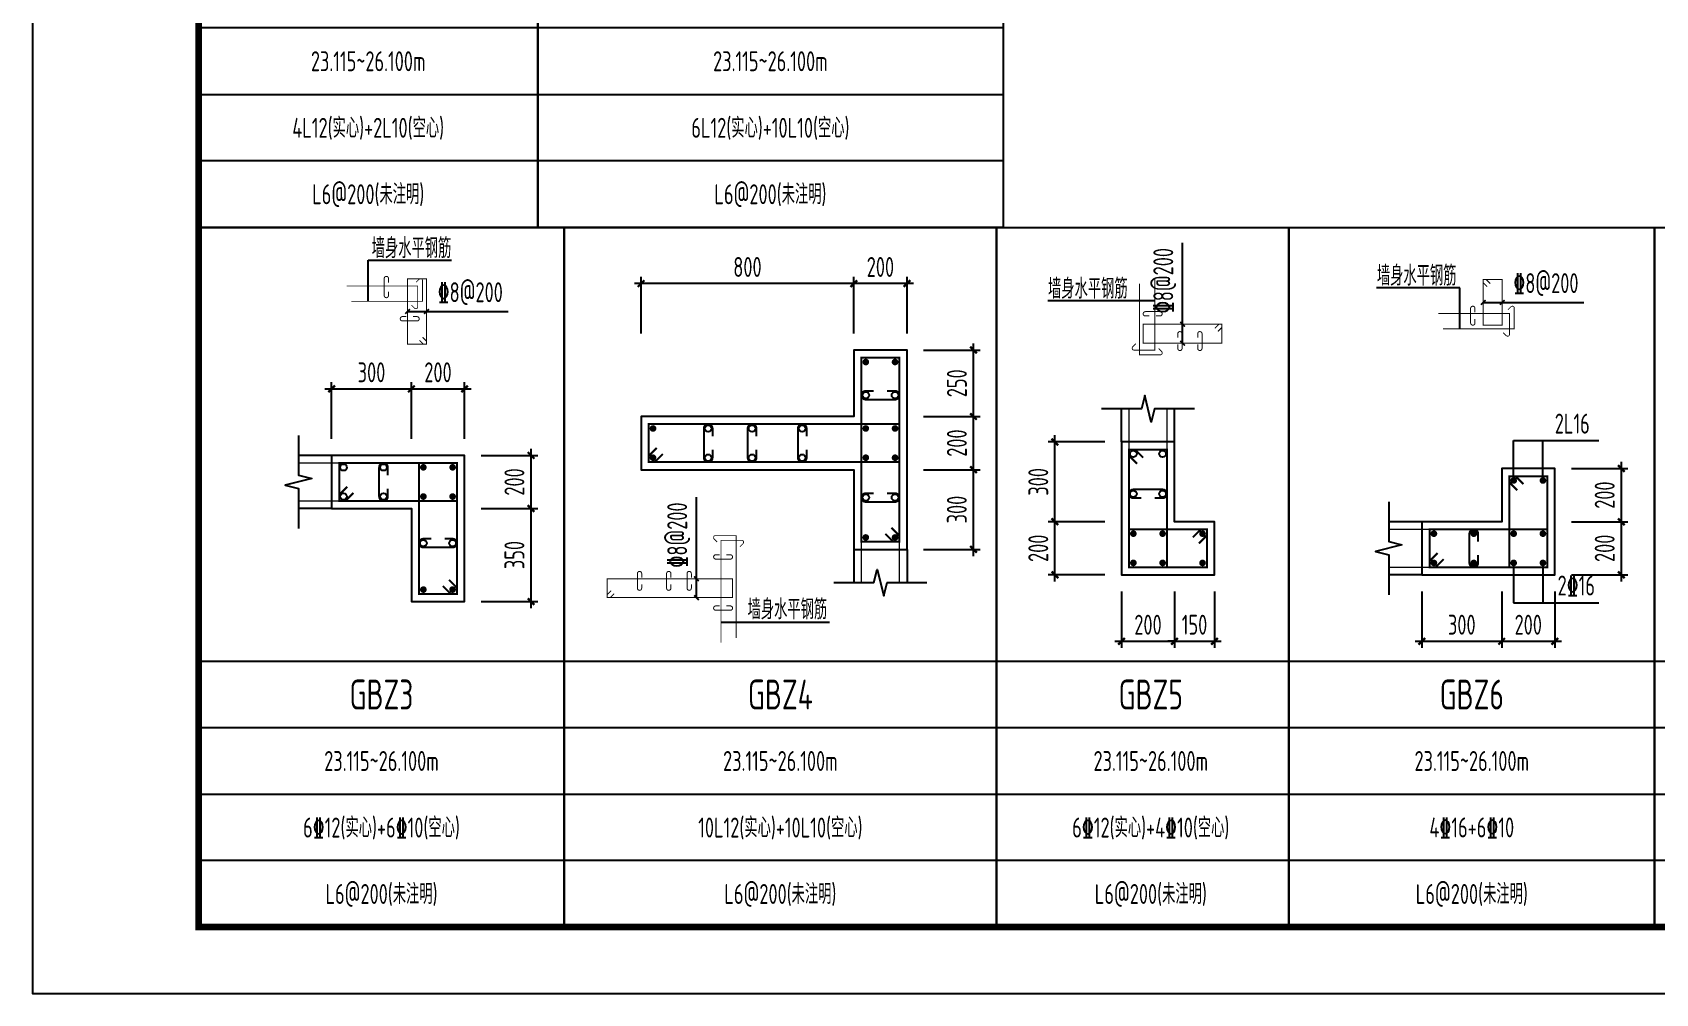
# Model space of a CAD drawing. Extents: x -1712635 to -854203, y -534641 to -21985.
# Drawn here: x -1375869 to -1351455, y -396558 to -382096 of the extents above; entities that cross this region are included whole.
import ezdxf
from ezdxf.enums import TextEntityAlignment as Align

# ---------------------------------------------------------------- set-up
doc = ezdxf.new("R2010")
doc.units = 0
doc.header["$LTSCALE"] = 1000
doc.layers.get('0').update_dxf_attribs({"linetype": 'CONTINUOUS'})
doc.layers.get('Defpoints').update_dxf_attribs({"linetype": 'CONTINUOUS'})
for name, color, linetype in [('-TK', 7, 'CONTINUOUS'), ('COLU_DE_DIM', 3, 'CONTINUOUS'), ('COLU_DE_TH', 7, 'CONTINUOUS'), ('LABEL', 1, 'CONTINUOUS'), ('LINK', 6, 'CONTINUOUS'), ('LINK-INDEX', 6, 'CONTINUOUS'), ('link-墙筋', 6, 'CONTINUOUS'), ('REIN', 6, 'CONTINUOUS'), ('TAB', 7, 'CONTINUOUS'), ('TAB_TEXT', 7, 'CONTINUOUS'), ('TEXT25', 2, 'CONTINUOUS'), ('THIN', 7, 'CONTINUOUS'), ('z-计算配筋', 7, 'CONTINUOUS')]:
    doc.layers.add(name, color=color, linetype=linetype)
doc.styles.add('TSSD_DIMENSION', font='Tssdeng.shx', dxfattribs={"width": 0.7, "bigfont": 'tssdchn.shx'})
doc.styles.add('TSSD_REIN', font='tssdeng.shx', dxfattribs={"width": 0.7, "height": 300, "bigfont": 'tssdchn.shx'})
doc.dimstyles.new('TSSD_25_100', dxfattribs={"dimtxt": 300, "dimasz": 100, "dimexe": 100, "dimexo": 250, "dimgap": 100, "dimtad": 1, "dimdec": 0, "dimlfac": 0.25, "dimzin": 0, "dimdsep": 46, "dimtxsty": 'TSSD_DIMENSION', "dimblk": 'ARCHTICK', "dimcen": 0, "dimdle": 100, "dimclrt": 7, "dimadec": 0, "dimazin": 0, "dimtfac": 1, "dimtdec": 0, "dimtix": 1, "dimtmove": 2, "dimatfit": 3, "dimldrblk": 'ARCHTICK', "dimfxl": 0, "dimtolj": 1, "dimtzin": 0, "dimarcsym": 0})

# ---------------------------------------------------------------- blocks, each defined once
blk = doc.blocks.new('_ArchTick')
at = {"color": 0, "const_width": 0.35}
blk.add_lwpolyline([(-0.5, -0.5), (0.5, 0.5)], dxfattribs=at)
blk = doc.blocks.new('*D2373')
at = {"layer": 'COLU_DE_DIM', "color": 0, "lineweight": -2}
for p, q in [((-1359489, -390508), (-1359489, -391358)), ((-1358689, -390508), (-1358689, -391358)), ((-1359589, -391258), (-1358589, -391258))]:
    blk.add_line(p, q, dxfattribs=at)
at = {"layer": 'Defpoints', "color": 0}
for p in [(-1359489, -390258), (-1358689, -390258), (-1358689, -391258)]:
    blk.add_point(p, dxfattribs=at)
at = {"layer": 'COLU_DE_DIM', "color": 0, "lineweight": -2, "xscale": 100, "yscale": 100, "zscale": 100, "rotation": 180}
blk.add_blockref('_ArchTick', (-1359489, -391258), dxfattribs=at)
at = {"layer": 'COLU_DE_DIM', "color": 0, "lineweight": -2, "xscale": 100, "yscale": 100, "zscale": 100}
blk.add_blockref('_ArchTick', (-1358689, -391258), dxfattribs=at)
at = {"layer": 'COLU_DE_DIM', "color": 7, "insert": (-1359089, -391008), "char_height": 300, "attachment_point": 5, "style": 'TSSD_DIMENSION'}
blk.add_mtext('\\A1;200', dxfattribs=at)
blk = doc.blocks.new('*D2374')
at = {"layer": 'COLU_DE_DIM', "color": 0, "lineweight": -2}
for p, q in [((-1358689, -390508), (-1358689, -391358)), ((-1358089, -390508), (-1358089, -391358)), ((-1358689, -391258), (-1358789, -391258)), ((-1358689, -391258), (-1358089, -391258)), ((-1358089, -391258), (-1357989, -391258))]:
    blk.add_line(p, q, dxfattribs=at)
at = {"layer": 'Defpoints', "color": 0}
for p in [(-1358689, -390258), (-1358089, -390258), (-1358089, -391258)]:
    blk.add_point(p, dxfattribs=at)
at = {"layer": 'COLU_DE_DIM', "color": 0, "lineweight": -2, "xscale": 100, "yscale": 100, "zscale": 100}
blk.add_blockref('_ArchTick', (-1358689, -391258), dxfattribs=at)
at = {"layer": 'COLU_DE_DIM', "color": 0, "lineweight": -2, "xscale": 100, "yscale": 100, "zscale": 100, "rotation": 180}
blk.add_blockref('_ArchTick', (-1358089, -391258), dxfattribs=at)
at = {"layer": 'COLU_DE_DIM', "color": 7, "insert": (-1358389, -391008), "char_height": 300, "attachment_point": 5, "style": 'TSSD_DIMENSION'}
blk.add_mtext('\\A1;150', dxfattribs=at)
blk = doc.blocks.new('*D2375')
at = {"layer": 'COLU_DE_DIM', "color": 0, "lineweight": -2}
for p, q in [((-1360489, -390358), (-1360489, -389358)), ((-1359739, -389458), (-1360589, -389458)), ((-1359739, -390258), (-1360589, -390258))]:
    blk.add_line(p, q, dxfattribs=at)
at = {"layer": 'Defpoints', "color": 0}
for p in [(-1360489, -389458), (-1359489, -389458), (-1359489, -390258)]:
    blk.add_point(p, dxfattribs=at)
at = {"layer": 'COLU_DE_DIM', "color": 0, "lineweight": -2, "xscale": 100, "yscale": 100, "zscale": 100}
for p, rotation in [((-1360489, -389458), 90), ((-1360489, -390258), 270)]:
    blk.add_blockref('_ArchTick', p, dxfattribs=dict(at, rotation=rotation))
at = {"layer": 'COLU_DE_DIM', "color": 7, "insert": (-1360739, -389858), "char_height": 300, "attachment_point": 5, "rotation": 90, "style": 'TSSD_DIMENSION'}
blk.add_mtext('\\A1;200', dxfattribs=at)
blk = doc.blocks.new('*D2376')
at = {"layer": 'COLU_DE_DIM', "color": 0, "lineweight": -2}
for p, q in [((-1360489, -389558), (-1360489, -388158)), ((-1359739, -388258), (-1360589, -388258)), ((-1359739, -389458), (-1360589, -389458))]:
    blk.add_line(p, q, dxfattribs=at)
at = {"layer": 'Defpoints', "color": 0}
for p in [(-1360489, -388258), (-1359489, -388258), (-1359489, -389458)]:
    blk.add_point(p, dxfattribs=at)
at = {"layer": 'COLU_DE_DIM', "color": 0, "lineweight": -2, "xscale": 100, "yscale": 100, "zscale": 100}
for p, rotation in [((-1360489, -388258), 90), ((-1360489, -389458), 270)]:
    blk.add_blockref('_ArchTick', p, dxfattribs=dict(at, rotation=rotation))
at = {"layer": 'COLU_DE_DIM', "color": 7, "insert": (-1360739, -388858), "char_height": 300, "attachment_point": 5, "rotation": 90, "style": 'TSSD_DIMENSION'}
blk.add_mtext('\\A1;300', dxfattribs=at)
blk = doc.blocks.new('*D2377')
at = {"layer": 'COLU_DE_DIM', "color": 0, "lineweight": -2}
for p, q in [((-1354969, -390508), (-1354969, -391358)), ((-1353769, -390508), (-1353769, -391358)), ((-1355069, -391258), (-1353669, -391258))]:
    blk.add_line(p, q, dxfattribs=at)
at = {"layer": 'Defpoints', "color": 0}
for p in [(-1354969, -390258), (-1353769, -390258), (-1353769, -391258)]:
    blk.add_point(p, dxfattribs=at)
at = {"layer": 'COLU_DE_DIM', "color": 0, "lineweight": -2, "xscale": 100, "yscale": 100, "zscale": 100, "rotation": 180}
blk.add_blockref('_ArchTick', (-1354969, -391258), dxfattribs=at)
at = {"layer": 'COLU_DE_DIM', "color": 0, "lineweight": -2, "xscale": 100, "yscale": 100, "zscale": 100}
blk.add_blockref('_ArchTick', (-1353769, -391258), dxfattribs=at)
at = {"layer": 'COLU_DE_DIM', "color": 7, "insert": (-1354369, -391008), "char_height": 300, "attachment_point": 5, "style": 'TSSD_DIMENSION'}
blk.add_mtext('\\A1;300', dxfattribs=at)
blk = doc.blocks.new('*D2378')
at = {"layer": 'COLU_DE_DIM', "color": 0, "lineweight": -2}
for p, q in [((-1353769, -390508), (-1353769, -391358)), ((-1352969, -390508), (-1352969, -391358)), ((-1353869, -391258), (-1352869, -391258))]:
    blk.add_line(p, q, dxfattribs=at)
at = {"layer": 'Defpoints', "color": 0}
for p in [(-1353769, -390258), (-1352969, -390258), (-1352969, -391258)]:
    blk.add_point(p, dxfattribs=at)
at = {"layer": 'COLU_DE_DIM', "color": 0, "lineweight": -2, "xscale": 100, "yscale": 100, "zscale": 100, "rotation": 180}
blk.add_blockref('_ArchTick', (-1353769, -391258), dxfattribs=at)
at = {"layer": 'COLU_DE_DIM', "color": 0, "lineweight": -2, "xscale": 100, "yscale": 100, "zscale": 100}
blk.add_blockref('_ArchTick', (-1352969, -391258), dxfattribs=at)
at = {"layer": 'COLU_DE_DIM', "color": 7, "insert": (-1353369, -391008), "char_height": 300, "attachment_point": 5, "style": 'TSSD_DIMENSION'}
blk.add_mtext('\\A1;200', dxfattribs=at)
blk = doc.blocks.new('*D2379')
at = {"layer": 'COLU_DE_DIM', "color": 0, "lineweight": -2}
for p, q in [((-1351969, -390358), (-1351969, -389358)), ((-1352719, -389458), (-1351869, -389458)), ((-1352719, -390258), (-1351869, -390258))]:
    blk.add_line(p, q, dxfattribs=at)
at = {"layer": 'Defpoints', "color": 0}
for p in [(-1352969, -389458), (-1351969, -389458), (-1352969, -390258)]:
    blk.add_point(p, dxfattribs=at)
at = {"layer": 'COLU_DE_DIM', "color": 0, "lineweight": -2, "xscale": 100, "yscale": 100, "zscale": 100}
for p, rotation in [((-1351969, -389458), 90), ((-1351969, -390258), 270)]:
    blk.add_blockref('_ArchTick', p, dxfattribs=dict(at, rotation=rotation))
at = {"layer": 'COLU_DE_DIM', "color": 7, "insert": (-1352219, -389858), "char_height": 300, "attachment_point": 5, "rotation": 90, "style": 'TSSD_DIMENSION'}
blk.add_mtext('\\A1;200', dxfattribs=at)
blk = doc.blocks.new('*D2380')
at = {"layer": 'COLU_DE_DIM', "color": 0, "lineweight": -2}
for p, q in [((-1352719, -388658), (-1351869, -388658)), ((-1351969, -389558), (-1351969, -388558)), ((-1352719, -389458), (-1351869, -389458))]:
    blk.add_line(p, q, dxfattribs=at)
at = {"layer": 'Defpoints', "color": 0}
for p in [(-1352969, -388658), (-1351969, -388658), (-1352969, -389458)]:
    blk.add_point(p, dxfattribs=at)
at = {"layer": 'COLU_DE_DIM', "color": 0, "lineweight": -2, "xscale": 100, "yscale": 100, "zscale": 100}
for p, rotation in [((-1351969, -388658), 90), ((-1351969, -389458), 270)]:
    blk.add_blockref('_ArchTick', p, dxfattribs=dict(at, rotation=rotation))
at = {"layer": 'COLU_DE_DIM', "color": 7, "insert": (-1352219, -389058), "char_height": 300, "attachment_point": 5, "rotation": 90, "style": 'TSSD_DIMENSION'}
blk.add_mtext('\\A1;200', dxfattribs=at)
blk = doc.blocks.new('*D2453')
at = {"layer": 'COLU_DE_DIM', "color": 0, "lineweight": -2}
for p, q in [((-1371369, -388210), (-1371369, -387360)), ((-1370169, -388210), (-1370169, -387360)), ((-1371469, -387460), (-1370069, -387460))]:
    blk.add_line(p, q, dxfattribs=at)
at = {"layer": 'Defpoints', "color": 0}
for p in [(-1370169, -387460), (-1371369, -388460), (-1370169, -388460)]:
    blk.add_point(p, dxfattribs=at)
at = {"layer": 'COLU_DE_DIM', "color": 0, "lineweight": -2, "xscale": 100, "yscale": 100, "zscale": 100, "rotation": 180}
blk.add_blockref('_ArchTick', (-1371369, -387460), dxfattribs=at)
at = {"layer": 'COLU_DE_DIM', "color": 0, "lineweight": -2, "xscale": 100, "yscale": 100, "zscale": 100}
blk.add_blockref('_ArchTick', (-1370169, -387460), dxfattribs=at)
at = {"layer": 'COLU_DE_DIM', "color": 7, "insert": (-1370769, -387210), "char_height": 300, "attachment_point": 5, "style": 'TSSD_DIMENSION'}
blk.add_mtext('\\A1;300', dxfattribs=at)
blk = doc.blocks.new('*D2454')
at = {"layer": 'COLU_DE_DIM', "color": 0, "lineweight": -2}
for p, q in [((-1370169, -388210), (-1370169, -387360)), ((-1369369, -388210), (-1369369, -387360)), ((-1370269, -387460), (-1369269, -387460))]:
    blk.add_line(p, q, dxfattribs=at)
at = {"layer": 'Defpoints', "color": 0}
for p in [(-1369369, -387460), (-1370169, -388460), (-1369369, -388460)]:
    blk.add_point(p, dxfattribs=at)
at = {"layer": 'COLU_DE_DIM', "color": 0, "lineweight": -2, "xscale": 100, "yscale": 100, "zscale": 100, "rotation": 180}
blk.add_blockref('_ArchTick', (-1370169, -387460), dxfattribs=at)
at = {"layer": 'COLU_DE_DIM', "color": 0, "lineweight": -2, "xscale": 100, "yscale": 100, "zscale": 100}
blk.add_blockref('_ArchTick', (-1369369, -387460), dxfattribs=at)
at = {"layer": 'COLU_DE_DIM', "color": 7, "insert": (-1369769, -387210), "char_height": 300, "attachment_point": 5, "style": 'TSSD_DIMENSION'}
blk.add_mtext('\\A1;200', dxfattribs=at)
blk = doc.blocks.new('*D2455')
at = {"layer": 'COLU_DE_DIM', "color": 0, "lineweight": -2}
for p, q in [((-1368369, -390760), (-1368369, -389160)), ((-1369119, -389260), (-1368269, -389260)), ((-1369119, -390660), (-1368269, -390660))]:
    blk.add_line(p, q, dxfattribs=at)
at = {"layer": 'Defpoints', "color": 0}
for p in [(-1369369, -389260), (-1368369, -389260), (-1369369, -390660)]:
    blk.add_point(p, dxfattribs=at)
at = {"layer": 'COLU_DE_DIM', "color": 0, "lineweight": -2, "xscale": 100, "yscale": 100, "zscale": 100}
for p, rotation in [((-1368369, -389260), 90), ((-1368369, -390660), 270)]:
    blk.add_blockref('_ArchTick', p, dxfattribs=dict(at, rotation=rotation))
at = {"layer": 'COLU_DE_DIM', "color": 7, "insert": (-1368619, -389960), "char_height": 300, "attachment_point": 5, "rotation": 90, "style": 'TSSD_DIMENSION'}
blk.add_mtext('\\A1;350', dxfattribs=at)
blk = doc.blocks.new('*D2456')
at = {"layer": 'COLU_DE_DIM', "color": 0, "lineweight": -2}
for p, q in [((-1368369, -389360), (-1368369, -388360)), ((-1369119, -388460), (-1368269, -388460)), ((-1369119, -389260), (-1368269, -389260))]:
    blk.add_line(p, q, dxfattribs=at)
at = {"layer": 'Defpoints', "color": 0}
for p in [(-1369369, -388460), (-1368369, -388460), (-1369369, -389260)]:
    blk.add_point(p, dxfattribs=at)
at = {"layer": 'COLU_DE_DIM', "color": 0, "lineweight": -2, "xscale": 100, "yscale": 100, "zscale": 100}
for p, rotation in [((-1368369, -388460), 90), ((-1368369, -389260), 270)]:
    blk.add_blockref('_ArchTick', p, dxfattribs=dict(at, rotation=rotation))
at = {"layer": 'COLU_DE_DIM', "color": 7, "insert": (-1368619, -388860), "char_height": 300, "attachment_point": 5, "rotation": 90, "style": 'TSSD_DIMENSION'}
blk.add_mtext('\\A1;200', dxfattribs=at)
blk = doc.blocks.new('*D2535')
at = {"layer": 'COLU_DE_DIM', "color": 0, "lineweight": -2}
for p, q in [((-1362464, -388675), (-1361614, -388675)), ((-1361714, -389975), (-1361714, -388575)), ((-1362464, -389875), (-1361614, -389875))]:
    blk.add_line(p, q, dxfattribs=at)
at = {"layer": 'Defpoints', "color": 0}
for p in [(-1362714, -388675), (-1361714, -388675), (-1362714, -389875)]:
    blk.add_point(p, dxfattribs=at)
at = {"layer": 'COLU_DE_DIM', "color": 0, "lineweight": -2, "xscale": 100, "yscale": 100, "zscale": 100}
for p, rotation in [((-1361714, -388675), 90), ((-1361714, -389875), 270)]:
    blk.add_blockref('_ArchTick', p, dxfattribs=dict(at, rotation=rotation))
at = {"layer": 'COLU_DE_DIM', "color": 7, "insert": (-1361964, -389275), "char_height": 300, "attachment_point": 5, "rotation": 90, "style": 'TSSD_DIMENSION'}
blk.add_mtext('\\A1;300', dxfattribs=at)
blk = doc.blocks.new('*D2536')
at = {"layer": 'COLU_DE_DIM', "color": 0, "lineweight": -2}
for p, q in [((-1362464, -387875), (-1361614, -387875)), ((-1361714, -388775), (-1361714, -387775)), ((-1362464, -388675), (-1361614, -388675))]:
    blk.add_line(p, q, dxfattribs=at)
at = {"layer": 'Defpoints', "color": 0}
for p in [(-1362714, -387875), (-1361714, -387875), (-1362714, -388675)]:
    blk.add_point(p, dxfattribs=at)
at = {"layer": 'COLU_DE_DIM', "color": 0, "lineweight": -2, "xscale": 100, "yscale": 100, "zscale": 100}
for p, rotation in [((-1361714, -387875), 90), ((-1361714, -388675), 270)]:
    blk.add_blockref('_ArchTick', p, dxfattribs=dict(at, rotation=rotation))
at = {"layer": 'COLU_DE_DIM', "color": 7, "insert": (-1361964, -388275), "char_height": 300, "attachment_point": 5, "rotation": 90, "style": 'TSSD_DIMENSION'}
blk.add_mtext('\\A1;200', dxfattribs=at)
blk = doc.blocks.new('*D2537')
at = {"layer": 'COLU_DE_DIM', "color": 0, "lineweight": -2}
for p, q in [((-1362464, -386875), (-1361614, -386875)), ((-1361714, -387975), (-1361714, -386775)), ((-1362464, -387875), (-1361614, -387875))]:
    blk.add_line(p, q, dxfattribs=at)
at = {"layer": 'Defpoints', "color": 0}
for p in [(-1362714, -386875), (-1361714, -386875), (-1362714, -387875)]:
    blk.add_point(p, dxfattribs=at)
at = {"layer": 'COLU_DE_DIM', "color": 0, "lineweight": -2, "xscale": 100, "yscale": 100, "zscale": 100}
for p, rotation in [((-1361714, -386875), 90), ((-1361714, -387875), 270)]:
    blk.add_blockref('_ArchTick', p, dxfattribs=dict(at, rotation=rotation))
at = {"layer": 'COLU_DE_DIM', "color": 7, "insert": (-1361964, -387375), "char_height": 300, "attachment_point": 5, "rotation": 90, "style": 'TSSD_DIMENSION'}
blk.add_mtext('\\A1;250', dxfattribs=at)
blk = doc.blocks.new('*D2538')
at = {"layer": 'COLU_DE_DIM', "color": 0, "lineweight": -2}
for p, q in [((-1362614, -385875), (-1363614, -385875)), ((-1363514, -386625), (-1363514, -385775)), ((-1362714, -386625), (-1362714, -385775))]:
    blk.add_line(p, q, dxfattribs=at)
at = {"layer": 'Defpoints', "color": 0}
for p in [(-1363514, -385875), (-1363514, -386875), (-1362714, -386875)]:
    blk.add_point(p, dxfattribs=at)
at = {"layer": 'COLU_DE_DIM', "color": 0, "lineweight": -2, "xscale": 100, "yscale": 100, "zscale": 100}
for p, rotation in [((-1363514, -385875), 179.9999998932783), ((-1362714, -385875), 359.9999998932783)]:
    blk.add_blockref('_ArchTick', p, dxfattribs=dict(at, rotation=rotation))
at = {"layer": 'COLU_DE_DIM', "color": 7, "insert": (-1363114, -385625), "char_height": 300, "attachment_point": 5, "rotation": 360, "style": 'TSSD_DIMENSION'}
blk.add_mtext('\\A1;200', dxfattribs=at)
blk = doc.blocks.new('*D2539')
at = {"layer": 'COLU_DE_DIM', "color": 0, "lineweight": -2}
for p, q in [((-1363414, -385875), (-1366814, -385875)), ((-1366714, -386625), (-1366714, -385775)), ((-1363514, -386625), (-1363514, -385775))]:
    blk.add_line(p, q, dxfattribs=at)
at = {"layer": 'Defpoints', "color": 0}
for p in [(-1366714, -385875), (-1366714, -386875), (-1363514, -386875)]:
    blk.add_point(p, dxfattribs=at)
at = {"layer": 'COLU_DE_DIM', "color": 0, "lineweight": -2, "xscale": 100, "yscale": 100, "zscale": 100}
for p, rotation in [((-1366714, -385875), 179.9999998932783), ((-1363514, -385875), 359.9999998932783)]:
    blk.add_blockref('_ArchTick', p, dxfattribs=dict(at, rotation=rotation))
at = {"layer": 'COLU_DE_DIM', "color": 7, "insert": (-1365114, -385625), "char_height": 300, "attachment_point": 5, "rotation": 360, "style": 'TSSD_DIMENSION'}
blk.add_mtext('\\A1;800', dxfattribs=at)
blk = doc.blocks.new('A1')
blk.add_lwpolyline([(0, 59400), (0, 0), (84100, 0), (84100, 59400)], close=True)
at = {"const_width": 100}
blk.add_lwpolyline([(2500, 58400), (2500, 1000), (83100, 1000), (83100, 58400)], close=True, dxfattribs=at)

msp = doc.modelspace()

# ---------------------------------------------------------------- linework, layer by layer
at = {"layer": 'COLU_DE_TH'}
for points in [[(-1363513.86, -389875.17), (-1362713.86, -389875.17), (-1362713.86, -386875.18), (-1363513.86, -386875.18), (-1363513.86, -387875.17), (-1366714.36, -387875.17), (-1366714.36, -388675.17), (-1363513.86, -388675.17), (-1363513.86, -389875.17)], [(-1358689.09, -388258.03), (-1359489.09, -388258.03), (-1359489.09, -390258.03), (-1358088.82, -390258.03), (-1358088.82, -389458.03), (-1358689.09, -389458.03), (-1358689.09, -388258.03)], [(-1371368.9, -388459.88), (-1371368.9, -389259.88), (-1370168.9, -389259.88), (-1370168.9, -390659.88), (-1369368.9, -390659.88), (-1369368.9, -388459.88), (-1371368.9, -388459.88)], [(-1354968.64, -389458.03), (-1354968.64, -390258.03), (-1352968.64, -390258.03), (-1352968.64, -388658.03), (-1353768.64, -388658.03), (-1353768.64, -389458.03), (-1354968.64, -389458.03)]]:
    msp.add_lwpolyline(points, close=True, dxfattribs=at)
at = {"layer": 'LABEL'}
for p, q in [((-1358568.77, -386772.35), (-1358568.77, -385259.85)), ((-1354046.14, -386158.03), (-1352533.64, -386158.03)), ((-1370226.4, -386294.77), (-1368713.9, -386294.77)), ((-1353588.64, -388238.03), (-1352308.64, -388238.03)), ((-1353588.64, -388838.03), (-1353588.64, -388238.03)), ((-1353148.64, -388838.03), (-1353148.64, -388238.03)), ((-1365880.61, -390600.7), (-1365880.61, -389088.2)), ((-1353588.64, -390078.03), (-1353588.64, -390678.03)), ((-1353148.64, -390078.03), (-1353148.64, -390678.03)), ((-1353588.64, -390678.03), (-1352308.64, -390678.03))]:
    msp.add_line(p, q, dxfattribs=at)
at = {"layer": 'LABEL', "const_width": 25}
for points in [[(-1354081.5, -386193.38), (-1354010.75, -386122.67)], [(-1353796.5, -386193.38), (-1353725.75, -386122.67)], [(-1370261.8, -386330.13), (-1370191.05, -386259.42)], [(-1369976.8, -386330.13), (-1369906.05, -386259.42)], [(-1358533.38, -386522.71), (-1358604.13, -386452)], [(-1358533.38, -386807.71), (-1358604.13, -386737)], [(-1365845.25, -390351.07), (-1365915.96, -390280.32)], [(-1365845.25, -390636.07), (-1365915.96, -390565.32)]]:
    msp.add_lwpolyline(points, dxfattribs=at)
at = {"layer": 'LINK', "const_width": 30}
for points in [[(-1362948.86, -389548.25), (-1362828.86, -389668.25), (-1362828.86, -389760.17), (-1363398.86, -389760.17), (-1363398.86, -386990.18), (-1362828.86, -386990.18), (-1362828.86, -389760.17), (-1362920.79, -389760.17), (-1363040.79, -389640.17)], [(-1366387.44, -388440.17), (-1366507.44, -388560.17), (-1366599.36, -388560.17), (-1366599.36, -387990.17), (-1362828.86, -387990.17), (-1362828.86, -388560.17), (-1366599.36, -388560.17), (-1366599.36, -388468.25), (-1366479.36, -388348.25)], [(-1359254.09, -388584.95), (-1359374.09, -388464.95), (-1359374.09, -388373.03), (-1358804.09, -388373.03), (-1358804.09, -390143.03), (-1359374.09, -390143.03), (-1359374.09, -388373.03), (-1359282.16, -388373.03), (-1359162.16, -388493.03)], [(-1371041.98, -389024.88), (-1371161.98, -389144.88), (-1371253.9, -389144.88), (-1371253.9, -388574.88), (-1369483.9, -388574.88), (-1369483.9, -389144.88), (-1371253.9, -389144.88), (-1371253.9, -389052.95), (-1371133.9, -388932.95)], [(-1369603.9, -390332.95), (-1369483.9, -390452.95), (-1369483.9, -390544.88), (-1370053.9, -390544.88), (-1370053.9, -388574.88), (-1369483.9, -388574.88), (-1369483.9, -390544.88), (-1369575.83, -390544.88), (-1369695.83, -390424.88)], [(-1353533.64, -388984.95), (-1353653.64, -388864.95), (-1353653.64, -388773.03), (-1353083.64, -388773.03), (-1353083.64, -390143.03), (-1353653.64, -390143.03), (-1353653.64, -388773.03), (-1353561.72, -388773.03), (-1353441.72, -388893.03)], [(-1358415.74, -389693.03), (-1358295.74, -389573.03), (-1358203.82, -389573.03), (-1358203.82, -390143.03), (-1359374.09, -390143.03), (-1359374.09, -389573.03), (-1358203.82, -389573.03), (-1358203.82, -389664.95), (-1358323.82, -389784.95)], [(-1354641.72, -390023.03), (-1354761.72, -390143.03), (-1354853.64, -390143.03), (-1354853.64, -389573.03), (-1353083.64, -389573.03), (-1353083.64, -390143.03), (-1354853.64, -390143.03), (-1354853.64, -390051.1), (-1354733.64, -389931.1)]]:
    msp.add_lwpolyline(points, dxfattribs=at)
for points in [[(-1363213.86, -387490.17), (-1363333.86, -387490.17, 1), (-1363333.86, -387620.17), (-1362893.86, -387620.17, 1), (-1362893.86, -387490.17), (-1363013.86, -387490.17)], [(-1365639.43, -388175.17), (-1365639.43, -388055.17, 1), (-1365769.43, -388055.17), (-1365769.43, -388495.17, 1), (-1365639.43, -388495.17), (-1365639.43, -388375.17)], [(-1364979.79, -388175.17), (-1364979.79, -388055.17, 1), (-1365109.79, -388055.17), (-1365109.79, -388495.17, 1), (-1364979.79, -388495.17), (-1364979.79, -388375.17)], [(-1364224.66, -388175.17), (-1364224.66, -388055.17, 1), (-1364354.66, -388055.17), (-1364354.66, -388495.17, 1), (-1364224.66, -388495.17), (-1364224.66, -388375.17)], [(-1370523.9, -388759.88), (-1370523.9, -388639.88, 1), (-1370653.9, -388639.88), (-1370653.9, -389079.88, 1), (-1370523.9, -389079.88), (-1370523.9, -388959.88)], [(-1363213.86, -389030.17), (-1363333.86, -389030.17, 1), (-1363333.86, -389160.17), (-1362893.86, -389160.17, 1), (-1362893.86, -389030.17), (-1363013.86, -389030.17)], [(-1358989.09, -389103.03), (-1358869.09, -389103.03, 1), (-1358869.09, -388973.03), (-1359309.09, -388973.03, 1), (-1359309.09, -389103.03), (-1359189.09, -389103.03)], [(-1354123.64, -389758.03), (-1354123.64, -389638.03, 1), (-1354253.64, -389638.03), (-1354253.64, -390078.03, 1), (-1354123.64, -390078.03), (-1354123.64, -389958.03)], [(-1369868.9, -389714.88), (-1369988.9, -389714.88, 1), (-1369988.9, -389844.88), (-1369548.9, -389844.88, 1), (-1369548.9, -389714.88), (-1369668.9, -389714.88)]]:
    msp.add_lwpolyline(points, format="xyb", dxfattribs=at)
at = {"layer": 'LINK-INDEX', "const_width": 15}
for points in [[(-1370513.34, -385859.06), (-1370513.34, -385799.06, 1), (-1370578.34, -385799.06), (-1370578.34, -386054.77, 1), (-1370513.34, -386054.77), (-1370513.34, -385994.77)], [(-1354171.14, -386308.03), (-1354171.14, -386248.03, 1), (-1354236.14, -386248.03), (-1354236.14, -386468.03, 1), (-1354171.14, -386468.03), (-1354171.14, -386408.03)], [(-1370243.9, -386372.27), (-1370303.9, -386372.27, 1), (-1370303.9, -386437.27), (-1370083.9, -386437.27, 1), (-1370083.9, -386372.27), (-1370143.9, -386372.27)], [(-1358968.84, -386362.35), (-1358908.84, -386362.35, 1), (-1358908.84, -386297.35), (-1359128.84, -386297.35, 1), (-1359128.84, -386362.35), (-1359068.84, -386362.35)], [(-1358641.3, -386789.85), (-1358641.3, -386849.85, 1), (-1358576.3, -386849.85), (-1358576.3, -386629.85, 1), (-1358641.3, -386629.85), (-1358641.3, -386689.85)], [(-1358341.25, -386789.85), (-1358341.25, -386849.85, 1), (-1358276.25, -386849.85), (-1358276.25, -386629.85, 1), (-1358341.25, -386629.85), (-1358341.25, -386689.85)], [(-1365530.61, -389955.7), (-1365590.61, -389955.7, 1), (-1365590.61, -390020.7), (-1365370.61, -390020.7, 1), (-1365370.61, -389955.7), (-1365430.61, -389955.7)], [(-1366704.9, -390298.2), (-1366704.9, -390238.2, 1), (-1366769.9, -390238.2), (-1366769.9, -390458.2, 1), (-1366704.9, -390458.2), (-1366704.9, -390398.2)], [(-1366264.91, -390298.2), (-1366264.91, -390238.2, 1), (-1366329.91, -390238.2), (-1366329.91, -390458.2, 1), (-1366264.91, -390458.2), (-1366264.91, -390398.2)], [(-1365958.11, -390298.2), (-1365958.11, -390238.2, 1), (-1366023.11, -390238.2), (-1366023.11, -390458.2, 1), (-1365958.11, -390458.2), (-1365958.11, -390398.2)], [(-1365530.61, -390725.7), (-1365590.61, -390725.7, 1), (-1365590.61, -390790.7), (-1365370.61, -390790.7, 1), (-1365370.61, -390725.7), (-1365430.61, -390725.7)]]:
    msp.add_lwpolyline(points, format="xyb", dxfattribs=at)
for points in [[(-1370001.4, -386681.31), (-1369941.4, -386741.31), (-1369941.4, -386787.27), (-1370226.4, -386787.27), (-1370226.4, -385802.27), (-1369941.4, -385802.27), (-1369941.4, -386787.27), (-1369987.37, -386787.27), (-1370047.37, -386727.27)], [(-1353986.14, -385921.49), (-1354046.14, -385861.49), (-1354046.14, -385815.53), (-1353761.14, -385815.53), (-1353761.14, -386500.53), (-1354046.14, -386500.53), (-1354046.14, -385815.53), (-1354000.18, -385815.53), (-1353940.18, -385875.53)], [(-1358082.17, -386547.35), (-1358022.17, -386487.35), (-1357976.21, -386487.35), (-1357976.21, -386772.35), (-1359161.34, -386772.35), (-1359161.34, -386487.35), (-1357976.21, -386487.35), (-1357976.21, -386533.31), (-1358036.21, -386593.31)], [(-1367117.15, -390540.7), (-1367177.15, -390600.7), (-1367223.11, -390600.7), (-1367223.11, -390315.7), (-1365338.11, -390315.7), (-1365338.11, -390600.7), (-1367223.11, -390600.7), (-1367223.11, -390554.74), (-1367163.11, -390494.74)]]:
    msp.add_lwpolyline(points, dxfattribs=at)
at = {"layer": 'LINK-INDEX', "color": 1, "const_width": 20}
for points in [[(-1359374.09, -388473.03), (-1359374.09, -387758.03)], [(-1358804.09, -388473.03), (-1358804.09, -387758.03)], [(-1371153.9, -388574.88), (-1371868.9, -388574.88)], [(-1371153.9, -389144.88), (-1371868.9, -389144.88)], [(-1363398.86, -389660.17), (-1363398.86, -390375.17)], [(-1362828.86, -389660.17), (-1362828.86, -390375.17)], [(-1354753.64, -389573.03), (-1355468.64, -389573.03)], [(-1354753.64, -390143.03), (-1355468.64, -390143.03)]]:
    msp.add_lwpolyline(points, dxfattribs=at)
at = {"layer": 'link-墙筋', "color": 152, "const_width": 12.5}
for points in [[(-1371143.44, -385912.27), (-1370073.44, -385912.27), (-1370073.44, -386227.95, -0.41421356), (-1370097.44, -386251.95), (-1370105.93, -386251.95, -0.19891237), (-1370122.9, -386244.92), (-1370168.86, -386198.95)], [(-1371072.57, -386142.11), (-1370002.57, -386142.11), (-1370002.57, -385826.43, 0.41421356), (-1370026.57, -385802.43), (-1370035.06, -385802.43, 0.19891237), (-1370052.03, -385809.46), (-1370097.99, -385855.42)], [(-1358986.34, -385805.57), (-1358986.34, -386875.57), (-1359302.01, -386875.57, -0.41421356), (-1359326.01, -386851.57), (-1359326.01, -386843.09, -0.19891237), (-1359318.98, -386826.12), (-1359273.02, -386780.16)], [(-1359216.17, -385876.44), (-1359216.17, -386946.44), (-1358900.5, -386946.44, 0.41421356), (-1358876.5, -386922.44), (-1358876.5, -386913.96, 0.19891237), (-1358883.53, -386896.99), (-1358929.49, -386851.03)], [(-1354650.27, -386555.36), (-1353580.27, -386555.36), (-1353580.27, -386239.69, 0.41421356), (-1353604.27, -386215.69), (-1353612.76, -386215.69, 0.19891237), (-1353629.73, -386222.71), (-1353675.69, -386268.68)], [(-1354721.14, -386325.53), (-1353651.14, -386325.53), (-1353651.14, -386641.2, -0.41421356), (-1353675.14, -386665.2), (-1353683.63, -386665.2, -0.19891237), (-1353700.6, -386658.17), (-1353746.56, -386612.21)], [(-1365283.28, -391209.46), (-1365283.28, -389668.15), (-1365598.95, -389668.15, 0.41421356), (-1365622.95, -389692.15), (-1365622.95, -389700.63, 0.19891237), (-1365615.92, -389717.6), (-1365569.96, -389763.57)], [(-1365513.11, -391280.33), (-1365513.11, -389739.02), (-1365197.43, -389739.02, -0.41421356), (-1365173.43, -389763.02), (-1365173.43, -389771.5, -0.19891237), (-1365180.46, -389788.47), (-1365226.43, -389834.44)]]:
    msp.add_lwpolyline(points, format="xyb", dxfattribs=at)
at = {"layer": 'REIN', "const_width": 50}
for points in [[(-1363333.86, -387080.18, 1), (-1363333.86, -387030.18, 1), (-1363333.86, -387080.18)], [(-1362893.86, -387080.18, 1), (-1362893.86, -387030.18, 1), (-1362893.86, -387080.18)], [(-1366534.36, -388080.17, 1), (-1366534.36, -388030.17, 1), (-1366534.36, -388080.17)], [(-1363333.86, -388080.17, 1), (-1363333.86, -388030.17, 1), (-1363333.86, -388080.17)], [(-1362893.86, -388080.17, 1), (-1362893.86, -388030.17, 1), (-1362893.86, -388080.17)], [(-1370013.9, -388639.88, 1), (-1369963.9, -388639.88, 1), (-1370013.9, -388639.88)], [(-1369573.9, -388639.88, 1), (-1369523.9, -388639.88, 1), (-1369573.9, -388639.88)], [(-1366534.36, -388520.17, 1), (-1366534.36, -388470.17, 1), (-1366534.36, -388520.17)], [(-1363333.86, -388520.17, 1), (-1363333.86, -388470.17, 1), (-1363333.86, -388520.17)], [(-1362893.86, -388520.17, 1), (-1362893.86, -388470.17, 1), (-1362893.86, -388520.17)], [(-1353613.64, -388838.03, 1), (-1353563.64, -388838.03, 1), (-1353613.64, -388838.03)], [(-1353173.64, -388838.03, 1), (-1353123.64, -388838.03, 1), (-1353173.64, -388838.03)], [(-1370013.9, -389079.88, 1), (-1369963.9, -389079.88, 1), (-1370013.9, -389079.88)], [(-1369573.9, -389079.88, 1), (-1369523.9, -389079.88, 1), (-1369573.9, -389079.88)], [(-1363333.86, -389720.17, 1), (-1363333.86, -389670.17, 1), (-1363333.86, -389720.17)], [(-1362893.86, -389720.17, 1), (-1362893.86, -389670.17, 1), (-1362893.86, -389720.17)], [(-1359334.09, -389638.03, 1), (-1359284.09, -389638.03, 1), (-1359334.09, -389638.03)], [(-1358894.09, -389638.03, 1), (-1358844.09, -389638.03, 1), (-1358894.09, -389638.03)], [(-1358293.82, -389638.03, 1), (-1358243.82, -389638.03, 1), (-1358293.82, -389638.03)], [(-1354813.64, -389638.03, 1), (-1354763.64, -389638.03, 1), (-1354813.64, -389638.03)], [(-1354213.64, -389638.03, 1), (-1354163.64, -389638.03, 1), (-1354213.64, -389638.03)], [(-1353613.64, -389638.03, 1), (-1353563.64, -389638.03, 1), (-1353613.64, -389638.03)], [(-1353173.64, -389638.03, 1), (-1353123.64, -389638.03, 1), (-1353173.64, -389638.03)], [(-1359334.09, -390078.03, 1), (-1359284.09, -390078.03, 1), (-1359334.09, -390078.03)], [(-1358894.09, -390078.03, 1), (-1358844.09, -390078.03, 1), (-1358894.09, -390078.03)], [(-1358293.82, -390078.03, 1), (-1358243.82, -390078.03, 1), (-1358293.82, -390078.03)], [(-1354813.64, -390078.03, 1), (-1354763.64, -390078.03, 1), (-1354813.64, -390078.03)], [(-1354213.64, -390078.03, 1), (-1354163.64, -390078.03, 1), (-1354213.64, -390078.03)], [(-1353613.64, -390078.03, 1), (-1353563.64, -390078.03, 1), (-1353613.64, -390078.03)], [(-1353173.64, -390078.03, 1), (-1353123.64, -390078.03, 1), (-1353173.64, -390078.03)], [(-1370013.9, -390479.88, 1), (-1369963.9, -390479.88, 1), (-1370013.9, -390479.88)], [(-1369573.9, -390479.88, 1), (-1369523.9, -390479.88, 1), (-1369573.9, -390479.88)]]:
    msp.add_lwpolyline(points, format="xyb", close=True, dxfattribs=at)
at = {"layer": 'REIN'}
for centre in [(-1363333.86, -387555.17), (-1362893.86, -387555.17), (-1365704.43, -388055.17), (-1365044.79, -388055.17), (-1364289.66, -388055.17), (-1359309.09, -388438.03), (-1358869.09, -388438.03), (-1371188.9, -388639.88), (-1370588.9, -388639.88), (-1365704.43, -388495.17), (-1365044.79, -388495.17), (-1364289.66, -388495.17), (-1371188.9, -389079.88), (-1370588.9, -389079.88), (-1363333.86, -389095.17), (-1362893.86, -389095.17), (-1359309.09, -389038.03), (-1358869.09, -389038.03), (-1369988.9, -389779.88), (-1369548.9, -389779.88)]:
    msp.add_circle(centre, 50, dxfattribs=at)
at = {"layer": 'TAB'}
for points in [[(-1373368.9, -374498.93), (-1368268.9, -374498.93), (-1368268.9, -385028.48), (-1373368.9, -385028.48), (-1373368.9, -374498.93), (-1373368.9, -381028.48), (-1368268.9, -381028.48), (-1368268.9, -382028.48), (-1373368.9, -382028.48), (-1373368.9, -383028.48), (-1368268.9, -383028.48), (-1368268.9, -384028.48), (-1373368.9, -384028.48)], [(-1368268.9, -374498.93), (-1361268.91, -374498.93), (-1361268.91, -385028.48), (-1368268.9, -385028.48), (-1368268.9, -374498.93), (-1368268.9, -381028.48), (-1361268.91, -381028.48), (-1361268.91, -382028.48), (-1368268.9, -382028.48), (-1368268.9, -383028.48), (-1361268.91, -383028.48), (-1361268.91, -384028.48), (-1368268.9, -384028.48)], [(-1373368.9, -385028.48), (-1367868.9, -385028.48), (-1367868.9, -395558.03), (-1373368.9, -395558.03), (-1373368.9, -385028.48), (-1373368.9, -391558.03), (-1367868.9, -391558.03), (-1367868.9, -392558.03), (-1373368.9, -392558.03), (-1373368.9, -393558.03), (-1367868.9, -393558.03), (-1367868.9, -394558.03), (-1373368.9, -394558.03)], [(-1367868.9, -385028.48), (-1361368.91, -385028.48), (-1361368.91, -395558.03), (-1367868.9, -395558.03), (-1367868.9, -385028.48), (-1367868.9, -391558.03), (-1361368.91, -391558.03), (-1361368.91, -392558.03), (-1367868.9, -392558.03), (-1367868.9, -393558.03), (-1361368.91, -393558.03), (-1361368.91, -394558.03), (-1367868.9, -394558.03)], [(-1361368.91, -385028.48), (-1356968.64, -385028.48), (-1356968.64, -395558.03), (-1361368.91, -395558.03), (-1361368.91, -385028.48), (-1361368.91, -391558.03), (-1356968.64, -391558.03), (-1356968.64, -392558.03), (-1361368.91, -392558.03), (-1361368.91, -393558.03), (-1356968.64, -393558.03), (-1356968.64, -394558.03), (-1361368.91, -394558.03)], [(-1356968.64, -385028.48), (-1351468.64, -385028.48), (-1351468.64, -395558.03), (-1356968.64, -395558.03), (-1356968.64, -385028.48), (-1356968.64, -391558.03), (-1351468.64, -391558.03), (-1351468.64, -392558.03), (-1356968.64, -392558.03), (-1356968.64, -393558.03), (-1351468.64, -393558.03), (-1351468.64, -394558.03), (-1356968.64, -394558.03)], [(-1351468.64, -385028.48), (-1344468.64, -385028.48), (-1344468.64, -395558.03), (-1351468.64, -395558.03), (-1351468.64, -385028.48), (-1351468.64, -391558.03), (-1344468.64, -391558.03), (-1344468.64, -392558.03), (-1351468.64, -392558.03), (-1351468.64, -393558.03), (-1344468.64, -393558.03), (-1344468.64, -394558.03), (-1351468.64, -394558.03)]]:
    msp.add_lwpolyline(points, dxfattribs=at)
at = {"layer": 'THIN'}
for p, q in [((-1359489.09, -388258.03), (-1359489.09, -387758.03)), ((-1358689.09, -388258.03), (-1358689.09, -387758.03)), ((-1371368.9, -388459.88), (-1371868.9, -388459.88)), ((-1371368.9, -389259.88), (-1371868.9, -389259.88)), ((-1354968.64, -389458.03), (-1355468.64, -389458.03)), ((-1363513.86, -389875.17), (-1363513.86, -390375.17)), ((-1362713.86, -389875.17), (-1362713.86, -390375.17)), ((-1354968.64, -390258.03), (-1355468.64, -390258.03))]:
    msp.add_line(p, q, dxfattribs=at)
for points in [[(-1358389.09, -387758.03), (-1358989.09, -387758.03), (-1359039.09, -387958.03), (-1359139.09, -387558.03), (-1359189.09, -387758.03), (-1359789.09, -387758.03)], [(-1371868.9, -388159.88), (-1371868.9, -388759.88), (-1371668.9, -388809.88), (-1372068.9, -388909.88), (-1371868.9, -388959.88), (-1371868.9, -389559.88)], [(-1355468.64, -389158.03), (-1355468.64, -389758.03), (-1355268.64, -389808.03), (-1355668.64, -389908.03), (-1355468.64, -389958.03), (-1355468.64, -390558.03)], [(-1363813.86, -390375.17), (-1363213.86, -390375.17), (-1363163.86, -390175.17), (-1363063.86, -390575.17), (-1363013.86, -390375.17), (-1362413.86, -390375.17)]]:
    msp.add_lwpolyline(points, dxfattribs=at)
at = {"layer": 'z-计算配筋'}
for p, q in [((-1370818.54, -386142.11), (-1370818.54, -385524.43)), ((-1370818.54, -385524.43), (-1369563.9, -385524.43)), ((-1354396.24, -385937.68), (-1355650.88, -385937.68)), ((-1354396.24, -386555.36), (-1354396.24, -385937.68)), ((-1358986.34, -386133.68), (-1360597.33, -386133.68)), ((-1363882.08, -390974.49), (-1365513.11, -390974.49))]:
    msp.add_line(p, q, dxfattribs=at)

# ---------------------------------------------------------------- block references
at = {"layer": '-TK'}
msp.add_blockref('A1', (-1375868.9, -396558.03), dxfattribs=at)

# ---------------------------------------------------------------- texts
at = {"layer": 'TAB_TEXT', "style": 'TSSD_REIN', "width": 0.7}
for s, height, p in [('23.115~26.100m', 300, (-1370818.9, -382528.48)), ('23.115~26.100m', 300, (-1364768.91, -382528.48)), ('4L12(实心)+2L10(空心)', 300, (-1370818.9, -383528.48)), ('6L12(实心)+10L10(空心)', 300, (-1364768.91, -383528.48)), ('L6@200(未注明)', 300, (-1370818.9, -384528.48)), ('L6@200(未注明)', 300, (-1364768.91, -384528.48)), ('GBZ3', 450, (-1370618.9, -392058.03)), ('GBZ4', 450, (-1364618.91, -392058.03)), ('GBZ5', 450, (-1359047.03, -392058.03)), ('GBZ6', 450, (-1354218.64, -392058.03)), ('23.115~26.100m', 300, (-1370618.9, -393058.03)), ('23.115~26.100m', 300, (-1364618.91, -393058.03)), ('23.115~26.100m', 300, (-1359047.03, -393058.03)), ('23.115~26.100m', 300, (-1354218.64, -393058.03)), ('L6@200(未注明)', 300, (-1370618.9, -395058.03)), ('L6@200(未注明)', 300, (-1364618.91, -395058.03)), ('L6@200(未注明)', 300, (-1359047.03, -395058.03)), ('L6@200(未注明)', 300, (-1354218.64, -395058.03))]:
    msp.add_text(s, height=height, dxfattribs=at).set_placement(p, align=Align.MIDDLE)
at = {"layer": 'TAB_TEXT', "color": 1, "style": 'TSSD_REIN', "width": 0.7}
for s, p in [('6%%13212(实心)+6%%13210(空心)', (-1370618.9, -394058.03)), ('10L12(实心)+10L10(空心)', (-1364618.91, -394058.03)), ('6%%13212(实心)+4%%13210(空心)', (-1359047.03, -394058.03)), ('4%%13216+6%%13210', (-1354218.64, -394058.03))]:
    msp.add_text(s, height=300, dxfattribs=at).set_placement(p, align=Align.MIDDLE)
at = {"layer": 'TEXT25', "style": 'TSSD_REIN', "width": 0.7}
for s, rotation, p in [('%%1328@200', 89.999998, (-1358618.77, -386319.85)), ('2L16', 0.000002, (-1352970.18, -388221.97)), ('%%1328@200', 90, (-1365930.61, -390148.2))]:
    msp.add_text(s, height=300, rotation=rotation, dxfattribs=at).set_placement(p, align=Align.BOTTOM_LEFT)
for p in [(-1353593.64, -386108.03), (-1369773.9, -386244.77)]:
    msp.add_text('%%1328@200', height=300, dxfattribs=at).set_placement(p, align=Align.BOTTOM_LEFT)
at = {"layer": 'TEXT25', "color": 1, "style": 'TSSD_REIN', "width": 0.7}
msp.add_text('2%%13216', height=300, rotation=359.999998, dxfattribs=at).set_placement((-1352927.91, -390658.14), align=Align.BOTTOM_LEFT)
at = {"layer": 'z-计算配筋', "style": 'TSSD_REIN', "width": 0.7}
for p in [(-1370167.32, -385341.41), (-1355047.45, -385754.66), (-1359993.9, -385950.66), (-1364513.63, -390775.81)]:
    msp.add_text('墙身水平钢筋', height=300, dxfattribs=at).set_placement(p, align=Align.MIDDLE_CENTER)

# ---------------------------------------------------------------- dimensions: what is measured, and where the dimension line sits
at = {"layer": 'COLU_DE_DIM'}
for base, p1, p2, angle, picture, middle in [((-1366714.36, -385875.18), (-1363513.86, -386875.18), (-1366714.36, -386875.18), 180, '*D2539', (-1365114.11, -385625.18)), ((-1363513.86, -385875.18), (-1362713.86, -386875.18), (-1363513.86, -386875.18), 180, '*D2538', (-1363113.86, -385625.18)), ((-1361713.86, -386875.18), (-1362713.86, -387875.17), (-1362713.86, -386875.18), 90, '*D2537', (-1361963.86, -387375.17)), ((-1361713.86, -387875.17), (-1362713.86, -388675.17), (-1362713.86, -387875.17), 90, '*D2536', (-1361963.86, -388275.17)), ((-1360489.09, -388258.03), (-1359489.09, -389458.03), (-1359489.09, -388258.03), 90, '*D2376', (-1360739.09, -388858.03)), ((-1368368.9, -388459.88), (-1369368.9, -389259.88), (-1369368.9, -388459.88), 90, '*D2456', (-1368618.9, -388859.88)), ((-1361713.86, -388675.17), (-1362713.86, -389875.17), (-1362713.86, -388675.17), 90, '*D2535', (-1361963.86, -389275.17)), ((-1351968.64, -388658.03), (-1352968.64, -389458.03), (-1352968.64, -388658.03), 90, '*D2380', (-1352218.64, -389058.03)), ((-1368368.9, -389259.88), (-1369368.9, -390659.88), (-1369368.9, -389259.88), 90, '*D2455', (-1368618.9, -389959.88)), ((-1360489.09, -389458.03), (-1359489.09, -390258.03), (-1359489.09, -389458.03), 90, '*D2375', (-1360739.09, -389858.03)), ((-1351968.64, -389458.03), (-1352968.64, -390258.03), (-1352968.64, -389458.03), 90, '*D2379', (-1352218.64, -389858.03))]:
    dim = msp.add_linear_dim(base=base, p1=p1, p2=p2, angle=angle, dimstyle='TSSD_25_100', dxfattribs=at)
    dim.commit()
    dim.dimension.update_dxf_attribs({"geometry": picture, "text_midpoint": middle})
for base, p1, p2, picture, middle in [((-1370168.9, -387459.88), (-1371368.9, -388459.88), (-1370168.9, -388459.88), '*D2453', (-1370768.9, -387209.88)), ((-1369368.9, -387459.88), (-1370168.9, -388459.88), (-1369368.9, -388459.88), '*D2454', (-1369768.9, -387209.88)), ((-1358689.09, -391258.03), (-1359489.09, -390258.03), (-1358689.09, -390258.03), '*D2373', (-1359089.09, -391008.03)), ((-1358088.82, -391258.03), (-1358689.09, -390258.03), (-1358088.82, -390258.03), '*D2374', (-1358388.95, -391008.03)), ((-1353768.64, -391258.03), (-1354968.64, -390258.03), (-1353768.64, -390258.03), '*D2377', (-1354368.64, -391008.03)), ((-1352968.64, -391258.03), (-1353768.64, -390258.03), (-1352968.64, -390258.03), '*D2378', (-1353368.64, -391008.03))]:
    dim = msp.add_linear_dim(base=base, p1=p1, p2=p2, dimstyle='TSSD_25_100', dxfattribs=at)
    dim.commit()
    dim.dimension.update_dxf_attribs({"geometry": picture, "text_midpoint": middle})

doc.saveas('drawing.dxf')
